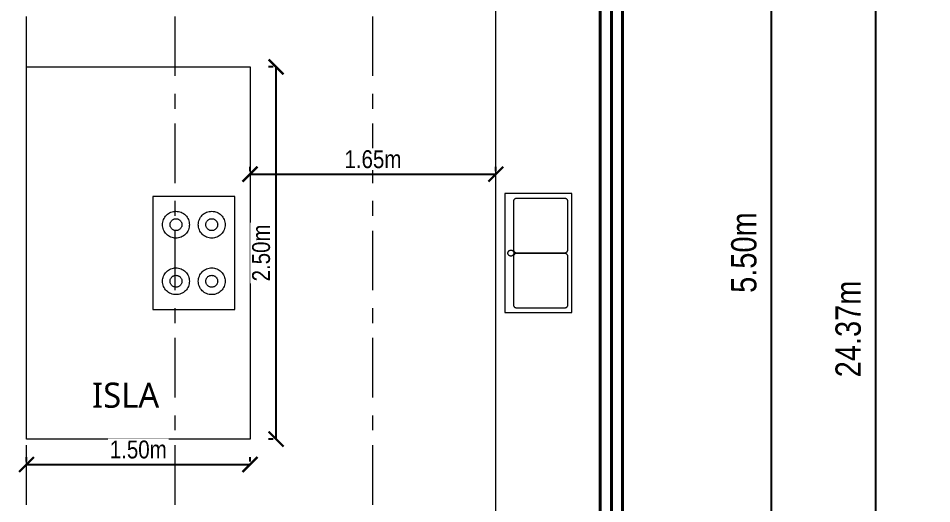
# Model space of a CAD drawing. Header units: metres. Extents: x 28.9 to 123.7, y -14.9 to 27.3.
# Drawn here: x 36.8 to 42.94, y 10.89 to 14.15 of the extents above; entities that cross this region are included whole.
import ezdxf

# ---------------------------------------------------------------- set-up
doc = ezdxf.new("R2010")
doc.units = ezdxf.units.M
doc.linetypes.add('EJE', pattern=[0.6, 0.4, -0.08, 0, -0.12])
doc.linetypes.add('VACIO', pattern=[0.36, 0.22, -0.14])
for name, color, linetype, lineweight in [('001_Muros', 7, 'Continuous', 40), ('002_EjesVerticales', 8, 'EJE', 9), ('004_Vacios', 7, 'VACIO', 18), ('006_Mobiliario', 6, 'Continuous', 18), ('007_Textos', 7, 'Continuous', 18), ('008_Cotas', 8, 'Continuous', 13)]:
    doc.layers.add(name, color=color, linetype=linetype, lineweight=lineweight)
doc.styles.add('OpenSans', font='OpenSans-Regular.ttf')
doc.styles.add('OpenSansCondensed-Light', font='OpenSansCondensed-Light.ttf')
doc.dimstyles.new('EZDXF', dxfattribs={"dimtxt": 0.25, "dimasz": 0.175, "dimexe": 0.375, "dimexo": 0.125, "dimgap": 0.1, "dimtad": 1, "dimzin": 4, "dimtxsty": 'OpenSansCondensed-Light', "dimblk": 'ARCHTICK', "dimcen": 2.5, "dimazin": 1, "dimtfac": 0.5, "dimtmove": 2, "dimatfit": 3})

# ---------------------------------------------------------------- blocks, each defined once
blk = doc.blocks.new('_ARCHTICK')
at = {"color": 0, "linetype": 'ByBlock', "const_width": 0.15}
blk.add_lwpolyline([(-0.5, -0.5), (0.5, 0.5)], dxfattribs=at)
blk = doc.blocks.new('*D13')
at = {"layer": '008_Cotas', "color": 0, "lineweight": -2, "transparency": 16777216}
for p, q in [((40.9854, 15.322), (42.2354, 15.322)), ((41.8604, 9.825), (41.8604, 15.322)), ((40.9854, 9.825), (42.2354, 9.825))]:
    blk.add_line(p, q, dxfattribs=at)
at = {"layer": 'Defpoints', "color": 0, "transparency": 16777216}
for p in [(40.8604, 15.322), (41.8604, 15.322), (40.8604, 9.825)]:
    blk.add_point(p, dxfattribs=at)
at = {"layer": '008_Cotas', "color": 0, "lineweight": -2, "transparency": 16777216, "xscale": 0.175, "yscale": 0.175, "zscale": 0.175}
for p, rotation in [((41.8604, 15.322), 90), ((41.8604, 9.825), 270)]:
    blk.add_blockref('_ARCHTICK', p, dxfattribs=dict(at, rotation=rotation))
at = {"layer": '008_Cotas', "color": 0, "transparency": 16777216, "insert": (41.6754, 12.5735), "char_height": 0.17, "attachment_point": 5, "rotation": 90, "style": 'OpenSansCondensed-Light', "bg_fill": 3, "box_fill_scale": 1.1, "bg_fill_color": 9, "bg_fill_true_color": 13158600, "bg_fill_transparency": 0}
blk.add_mtext('5.50m', dxfattribs=at)
blk = doc.blocks.new('*D155')
at = {"color": 0, "transparency": 16777216}
for p, q in [((40.9854, 24.246), (42.9354, 24.246)), ((42.5604, -0.125), (42.5604, 24.246)), ((40.9854, -0.125), (42.9354, -0.125))]:
    blk.add_line(p, q, dxfattribs=at)
at = {"layer": 'Defpoints', "transparency": 16777216}
for p in [(40.8604, 24.246), (40.8604, -0.125), (42.5604, -0.125)]:
    blk.add_point(p, dxfattribs=at)
at = {"layer": '008_Cotas', "color": 0, "transparency": 16777216, "xscale": 0.175, "yscale": 0.175}
for p, rotation in [((42.5604, 24.246), 90), ((42.5604, -0.125), 270)]:
    blk.add_blockref('_ARCHTICK', p, dxfattribs=dict(at, rotation=rotation))
at = {"layer": '008_Cotas', "color": 0, "transparency": 16777216, "insert": (42.3754, 12.0605), "char_height": 0.17, "attachment_point": 5, "rotation": 90, "style": 'OpenSansCondensed-Light', "bg_fill": 3, "box_fill_scale": 1.1, "bg_fill_color": 0, "bg_fill_transparency": 0}
blk.add_mtext('24.37m', dxfattribs=at)
blk = doc.blocks.new('MOB_ESTUFA_76x55')
at = {"color": 0, "lineweight": -2}
for points in [[(0.38, -0.275), (0.38, 0.275), (-0.38, 0.275), (-0.38, -0.275)], [(-0.1, 0.12), (-0.1004, 0.1112), (-0.1017, 0.1024), (-0.1039, 0.0939), (-0.1069, 0.0856), (-0.1106, 0.0776), (-0.1152, 0.07), (-0.1204, 0.0629), (-0.1264, 0.0564), (-0.1329, 0.0504), (-0.14, 0.0452), (-0.1476, 0.0406), (-0.1556, 0.0369), (-0.1639, 0.0339), (-0.1724, 0.0317), (-0.1812, 0.0304), (-0.19, 0.03), (-0.1988, 0.0304), (-0.2076, 0.0317), (-0.2161, 0.0339), (-0.2244, 0.0369), (-0.2324, 0.0406), (-0.24, 0.0452), (-0.2471, 0.0504), (-0.2536, 0.0564), (-0.2596, 0.0629), (-0.2648, 0.07), (-0.2694, 0.0776), (-0.2731, 0.0856), (-0.2761, 0.0939), (-0.2783, 0.1024), (-0.2796, 0.1112), (-0.28, 0.12), (-0.2796, 0.1288), (-0.2783, 0.1376), (-0.2761, 0.1461), (-0.2731, 0.1544), (-0.2694, 0.1624), (-0.2648, 0.17), (-0.2596, 0.1771), (-0.2536, 0.1836), (-0.2471, 0.1896), (-0.24, 0.1948), (-0.2324, 0.1994), (-0.2244, 0.2031), (-0.2161, 0.2061), (-0.2076, 0.2083), (-0.1988, 0.2096), (-0.19, 0.21), (-0.1812, 0.2096), (-0.1724, 0.2083), (-0.1639, 0.2061), (-0.1556, 0.2031), (-0.1476, 0.1994), (-0.14, 0.1948), (-0.1329, 0.1896), (-0.1264, 0.1836), (-0.1204, 0.1771), (-0.1152, 0.17), (-0.1106, 0.1624), (-0.1069, 0.1544), (-0.1039, 0.1461), (-0.1017, 0.1376), (-0.1004, 0.1288)], [(0.28, 0.12), (0.2796, 0.1112), (0.2783, 0.1024), (0.2761, 0.0939), (0.2731, 0.0856), (0.2694, 0.0776), (0.2648, 0.07), (0.2596, 0.0629), (0.2536, 0.0564), (0.2471, 0.0504), (0.24, 0.0452), (0.2324, 0.0406), (0.2244, 0.0369), (0.2161, 0.0339), (0.2076, 0.0317), (0.1988, 0.0304), (0.19, 0.03), (0.1812, 0.0304), (0.1724, 0.0317), (0.1639, 0.0339), (0.1556, 0.0369), (0.1476, 0.0406), (0.14, 0.0452), (0.1329, 0.0504), (0.1264, 0.0564), (0.1204, 0.0629), (0.1152, 0.07), (0.1106, 0.0776), (0.1069, 0.0856), (0.1039, 0.0939), (0.1017, 0.1024), (0.1004, 0.1112), (0.1, 0.12), (0.1004, 0.1288), (0.1017, 0.1376), (0.1039, 0.1461), (0.1069, 0.1544), (0.1106, 0.1624), (0.1152, 0.17), (0.1204, 0.1771), (0.1264, 0.1836), (0.1329, 0.1896), (0.14, 0.1948), (0.1476, 0.1994), (0.1556, 0.2031), (0.1639, 0.2061), (0.1724, 0.2083), (0.1812, 0.2096), (0.19, 0.21), (0.1988, 0.2096), (0.2076, 0.2083), (0.2161, 0.2061), (0.2244, 0.2031), (0.2324, 0.1994), (0.24, 0.1948), (0.2471, 0.1896), (0.2536, 0.1836), (0.2596, 0.1771), (0.2648, 0.17), (0.2694, 0.1624), (0.2731, 0.1544), (0.2761, 0.1461), (0.2783, 0.1376), (0.2796, 0.1288)], [(-0.15, 0.12), (-0.1502, 0.1161), (-0.1508, 0.1122), (-0.1517, 0.1084), (-0.153, 0.1047), (-0.1547, 0.1011), (-0.1567, 0.0978), (-0.1591, 0.0946), (-0.1617, 0.0917), (-0.1646, 0.0891), (-0.1678, 0.0867), (-0.1711, 0.0847), (-0.1747, 0.083), (-0.1784, 0.0817), (-0.1822, 0.0808), (-0.1861, 0.0802), (-0.19, 0.08), (-0.1939, 0.0802), (-0.1978, 0.0808), (-0.2016, 0.0817), (-0.2053, 0.083), (-0.2089, 0.0847), (-0.2122, 0.0867), (-0.2154, 0.0891), (-0.2183, 0.0917), (-0.2209, 0.0946), (-0.2233, 0.0978), (-0.2253, 0.1011), (-0.227, 0.1047), (-0.2283, 0.1084), (-0.2292, 0.1122), (-0.2298, 0.1161), (-0.23, 0.12), (-0.2298, 0.1239), (-0.2292, 0.1278), (-0.2283, 0.1316), (-0.227, 0.1353), (-0.2253, 0.1389), (-0.2233, 0.1422), (-0.2209, 0.1454), (-0.2183, 0.1483), (-0.2154, 0.1509), (-0.2122, 0.1533), (-0.2089, 0.1553), (-0.2053, 0.157), (-0.2016, 0.1583), (-0.1978, 0.1592), (-0.1939, 0.1598), (-0.19, 0.16), (-0.1861, 0.1598), (-0.1822, 0.1592), (-0.1784, 0.1583), (-0.1747, 0.157), (-0.1711, 0.1553), (-0.1678, 0.1533), (-0.1646, 0.1509), (-0.1617, 0.1483), (-0.1591, 0.1454), (-0.1567, 0.1422), (-0.1547, 0.1389), (-0.153, 0.1353), (-0.1517, 0.1316), (-0.1508, 0.1278), (-0.1502, 0.1239)], [(0.23, 0.12), (0.2298, 0.1161), (0.2292, 0.1122), (0.2283, 0.1084), (0.227, 0.1047), (0.2253, 0.1011), (0.2233, 0.0978), (0.2209, 0.0946), (0.2183, 0.0917), (0.2154, 0.0891), (0.2122, 0.0867), (0.2089, 0.0847), (0.2053, 0.083), (0.2016, 0.0817), (0.1978, 0.0808), (0.1939, 0.0802), (0.19, 0.08), (0.1861, 0.0802), (0.1822, 0.0808), (0.1784, 0.0817), (0.1747, 0.083), (0.1711, 0.0847), (0.1678, 0.0867), (0.1646, 0.0891), (0.1617, 0.0917), (0.1591, 0.0946), (0.1567, 0.0978), (0.1547, 0.1011), (0.153, 0.1047), (0.1517, 0.1084), (0.1508, 0.1122), (0.1502, 0.1161), (0.15, 0.12), (0.1502, 0.1239), (0.1508, 0.1278), (0.1517, 0.1316), (0.153, 0.1353), (0.1547, 0.1389), (0.1567, 0.1422), (0.1591, 0.1454), (0.1617, 0.1483), (0.1646, 0.1509), (0.1678, 0.1533), (0.1711, 0.1553), (0.1747, 0.157), (0.1784, 0.1583), (0.1822, 0.1592), (0.1861, 0.1598), (0.19, 0.16), (0.1939, 0.1598), (0.1978, 0.1592), (0.2016, 0.1583), (0.2053, 0.157), (0.2089, 0.1553), (0.2122, 0.1533), (0.2154, 0.1509), (0.2183, 0.1483), (0.2209, 0.1454), (0.2233, 0.1422), (0.2253, 0.1389), (0.227, 0.1353), (0.2283, 0.1316), (0.2292, 0.1278), (0.2298, 0.1239)], [(-0.1, -0.12), (-0.1004, -0.1288), (-0.1017, -0.1376), (-0.1039, -0.1461), (-0.1069, -0.1544), (-0.1106, -0.1624), (-0.1152, -0.17), (-0.1204, -0.1771), (-0.1264, -0.1836), (-0.1329, -0.1896), (-0.14, -0.1948), (-0.1476, -0.1994), (-0.1556, -0.2031), (-0.1639, -0.2061), (-0.1724, -0.2083), (-0.1812, -0.2096), (-0.19, -0.21), (-0.1988, -0.2096), (-0.2076, -0.2083), (-0.2161, -0.2061), (-0.2244, -0.2031), (-0.2324, -0.1994), (-0.24, -0.1948), (-0.2471, -0.1896), (-0.2536, -0.1836), (-0.2596, -0.1771), (-0.2648, -0.17), (-0.2694, -0.1624), (-0.2731, -0.1544), (-0.2761, -0.1461), (-0.2783, -0.1376), (-0.2796, -0.1288), (-0.28, -0.12), (-0.2796, -0.1112), (-0.2783, -0.1024), (-0.2761, -0.0939), (-0.2731, -0.0856), (-0.2694, -0.0776), (-0.2648, -0.07), (-0.2596, -0.0629), (-0.2536, -0.0564), (-0.2471, -0.0504), (-0.24, -0.0452), (-0.2324, -0.0406), (-0.2244, -0.0369), (-0.2161, -0.0339), (-0.2076, -0.0317), (-0.1988, -0.0304), (-0.19, -0.03), (-0.1812, -0.0304), (-0.1724, -0.0317), (-0.1639, -0.0339), (-0.1556, -0.0369), (-0.1476, -0.0406), (-0.14, -0.0452), (-0.1329, -0.0504), (-0.1264, -0.0564), (-0.1204, -0.0629), (-0.1152, -0.07), (-0.1106, -0.0776), (-0.1069, -0.0856), (-0.1039, -0.0939), (-0.1017, -0.1024), (-0.1004, -0.1112)], [(0.28, -0.12), (0.2796, -0.1288), (0.2783, -0.1376), (0.2761, -0.1461), (0.2731, -0.1544), (0.2694, -0.1624), (0.2648, -0.17), (0.2596, -0.1771), (0.2536, -0.1836), (0.2471, -0.1896), (0.24, -0.1948), (0.2324, -0.1994), (0.2244, -0.2031), (0.2161, -0.2061), (0.2076, -0.2083), (0.1988, -0.2096), (0.19, -0.21), (0.1812, -0.2096), (0.1724, -0.2083), (0.1639, -0.2061), (0.1556, -0.2031), (0.1476, -0.1994), (0.14, -0.1948), (0.1329, -0.1896), (0.1264, -0.1836), (0.1204, -0.1771), (0.1152, -0.17), (0.1106, -0.1624), (0.1069, -0.1544), (0.1039, -0.1461), (0.1017, -0.1376), (0.1004, -0.1288), (0.1, -0.12), (0.1004, -0.1112), (0.1017, -0.1024), (0.1039, -0.0939), (0.1069, -0.0856), (0.1106, -0.0776), (0.1152, -0.07), (0.1204, -0.0629), (0.1264, -0.0564), (0.1329, -0.0504), (0.14, -0.0452), (0.1476, -0.0406), (0.1556, -0.0369), (0.1639, -0.0339), (0.1724, -0.0317), (0.1812, -0.0304), (0.19, -0.03), (0.1988, -0.0304), (0.2076, -0.0317), (0.2161, -0.0339), (0.2244, -0.0369), (0.2324, -0.0406), (0.24, -0.0452), (0.2471, -0.0504), (0.2536, -0.0564), (0.2596, -0.0629), (0.2648, -0.07), (0.2694, -0.0776), (0.2731, -0.0856), (0.2761, -0.0939), (0.2783, -0.1024), (0.2796, -0.1112)], [(-0.15, -0.12), (-0.1502, -0.1239), (-0.1508, -0.1278), (-0.1517, -0.1316), (-0.153, -0.1353), (-0.1547, -0.1389), (-0.1567, -0.1422), (-0.1591, -0.1454), (-0.1617, -0.1483), (-0.1646, -0.1509), (-0.1678, -0.1533), (-0.1711, -0.1553), (-0.1747, -0.157), (-0.1784, -0.1583), (-0.1822, -0.1592), (-0.1861, -0.1598), (-0.19, -0.16), (-0.1939, -0.1598), (-0.1978, -0.1592), (-0.2016, -0.1583), (-0.2053, -0.157), (-0.2089, -0.1553), (-0.2122, -0.1533), (-0.2154, -0.1509), (-0.2183, -0.1483), (-0.2209, -0.1454), (-0.2233, -0.1422), (-0.2253, -0.1389), (-0.227, -0.1353), (-0.2283, -0.1316), (-0.2292, -0.1278), (-0.2298, -0.1239), (-0.23, -0.12), (-0.2298, -0.1161), (-0.2292, -0.1122), (-0.2283, -0.1084), (-0.227, -0.1047), (-0.2253, -0.1011), (-0.2233, -0.0978), (-0.2209, -0.0946), (-0.2183, -0.0917), (-0.2154, -0.0891), (-0.2122, -0.0867), (-0.2089, -0.0847), (-0.2053, -0.083), (-0.2016, -0.0817), (-0.1978, -0.0808), (-0.1939, -0.0802), (-0.19, -0.08), (-0.1861, -0.0802), (-0.1822, -0.0808), (-0.1784, -0.0817), (-0.1747, -0.083), (-0.1711, -0.0847), (-0.1678, -0.0867), (-0.1646, -0.0891), (-0.1617, -0.0917), (-0.1591, -0.0946), (-0.1567, -0.0978), (-0.1547, -0.1011), (-0.153, -0.1047), (-0.1517, -0.1084), (-0.1508, -0.1122), (-0.1502, -0.1161)], [(0.23, -0.12), (0.2298, -0.1239), (0.2292, -0.1278), (0.2283, -0.1316), (0.227, -0.1353), (0.2253, -0.1389), (0.2233, -0.1422), (0.2209, -0.1454), (0.2183, -0.1483), (0.2154, -0.1509), (0.2122, -0.1533), (0.2089, -0.1553), (0.2053, -0.157), (0.2016, -0.1583), (0.1978, -0.1592), (0.1939, -0.1598), (0.19, -0.16), (0.1861, -0.1598), (0.1822, -0.1592), (0.1784, -0.1583), (0.1747, -0.157), (0.1711, -0.1553), (0.1678, -0.1533), (0.1646, -0.1509), (0.1617, -0.1483), (0.1591, -0.1454), (0.1567, -0.1422), (0.1547, -0.1389), (0.153, -0.1353), (0.1517, -0.1316), (0.1508, -0.1278), (0.1502, -0.1239), (0.15, -0.12), (0.1502, -0.1161), (0.1508, -0.1122), (0.1517, -0.1084), (0.153, -0.1047), (0.1547, -0.1011), (0.1567, -0.0978), (0.1591, -0.0946), (0.1617, -0.0917), (0.1646, -0.0891), (0.1678, -0.0867), (0.1711, -0.0847), (0.1747, -0.083), (0.1784, -0.0817), (0.1822, -0.0808), (0.1861, -0.0802), (0.19, -0.08), (0.1939, -0.0802), (0.1978, -0.0808), (0.2016, -0.0817), (0.2053, -0.083), (0.2089, -0.0847), (0.2122, -0.0867), (0.2154, -0.0891), (0.2183, -0.0917), (0.2209, -0.0946), (0.2233, -0.0978), (0.2253, -0.1011), (0.227, -0.1047), (0.2283, -0.1084), (0.2292, -0.1122), (0.2298, -0.1161)]]:
    blk.add_lwpolyline(points, close=True, dxfattribs=at)
blk = doc.blocks.new('MOB_TARJA_80x45')
at = {"color": 0, "lineweight": -2}
for points in [[(0.4, -0.225), (0.4, 0.225), (-0.4, 0.225), (-0.4, -0.225)], [(0.02, 0.185), (0.0199, 0.183), (0.0196, 0.1811), (0.0191, 0.1792), (0.0185, 0.1773), (0.0176, 0.1756), (0.0166, 0.1739), (0.0155, 0.1723), (0.0141, 0.1709), (0.0127, 0.1695), (0.0111, 0.1684), (0.0094, 0.1674), (0.0077, 0.1665), (0.0058, 0.1659), (0.0039, 0.1654), (0.002, 0.1651), (0, 0.165), (-0.002, 0.1651), (-0.0039, 0.1654), (-0.0058, 0.1659), (-0.0077, 0.1665), (-0.0094, 0.1674), (-0.0111, 0.1684), (-0.0127, 0.1695), (-0.0141, 0.1709), (-0.0155, 0.1723), (-0.0166, 0.1739), (-0.0176, 0.1756), (-0.0185, 0.1773), (-0.0191, 0.1792), (-0.0196, 0.1811), (-0.0199, 0.183), (-0.02, 0.185), (-0.0199, 0.187), (-0.0196, 0.1889), (-0.0191, 0.1908), (-0.0185, 0.1927), (-0.0176, 0.1944), (-0.0166, 0.1961), (-0.0155, 0.1977), (-0.0141, 0.1991), (-0.0127, 0.2005), (-0.0111, 0.2016), (-0.0094, 0.2026), (-0.0077, 0.2035), (-0.0058, 0.2041), (-0.0039, 0.2046), (-0.002, 0.2049), (0, 0.205), (0.002, 0.2049), (0.0039, 0.2046), (0.0058, 0.2041), (0.0077, 0.2035), (0.0094, 0.2026), (0.0111, 0.2016), (0.0127, 0.2005), (0.0141, 0.1991), (0.0155, 0.1977), (0.0166, 0.1961), (0.0176, 0.1944), (0.0185, 0.1927), (0.0191, 0.1908), (0.0196, 0.1889), (0.0199, 0.187)], [(-0.02, -0.195), (-0.35, -0.195), (-0.352, -0.1949), (-0.3539, -0.1946), (-0.3558, -0.1941), (-0.3577, -0.1935), (-0.3594, -0.1926), (-0.3611, -0.1916), (-0.3627, -0.1905), (-0.3641, -0.1891), (-0.3655, -0.1877), (-0.3666, -0.1861), (-0.3676, -0.1844), (-0.3685, -0.1827), (-0.3691, -0.1808), (-0.3696, -0.1789), (-0.3699, -0.177), (-0.37, -0.175), (-0.37, 0.145), (-0.3699, 0.147), (-0.3696, 0.1489), (-0.3691, 0.1508), (-0.3685, 0.1527), (-0.3676, 0.1544), (-0.3666, 0.1561), (-0.3655, 0.1577), (-0.3641, 0.1591), (-0.3627, 0.1605), (-0.3611, 0.1616), (-0.3594, 0.1626), (-0.3577, 0.1635), (-0.3558, 0.1641), (-0.3539, 0.1646), (-0.352, 0.1649), (-0.35, 0.165), (-0.02, 0.165), (-0.018, 0.1649), (-0.0161, 0.1646), (-0.0142, 0.1641), (-0.0123, 0.1635), (-0.0106, 0.1626), (-0.0089, 0.1616), (-0.0073, 0.1605), (-0.0059, 0.1591), (-0.0045, 0.1577), (-0.0034, 0.1561), (-0.0024, 0.1544), (-0.0015, 0.1527), (-0.0009, 0.1508), (-0.0004, 0.1489), (-0.0001, 0.147), (0, 0.145), (0, -0.175), (-0.0001, -0.177), (-0.0004, -0.1789), (-0.0009, -0.1808), (-0.0015, -0.1827), (-0.0024, -0.1844), (-0.0034, -0.1861), (-0.0045, -0.1877), (-0.0059, -0.1891), (-0.0073, -0.1905), (-0.0089, -0.1916), (-0.0106, -0.1926), (-0.0123, -0.1935), (-0.0142, -0.1941), (-0.0161, -0.1946), (-0.018, -0.1949)], [(0.35, -0.195), (0.02, -0.195), (0.018, -0.1949), (0.0161, -0.1946), (0.0142, -0.1941), (0.0123, -0.1935), (0.0106, -0.1926), (0.0089, -0.1916), (0.0073, -0.1905), (0.0059, -0.1891), (0.0045, -0.1877), (0.0034, -0.1861), (0.0024, -0.1844), (0.0015, -0.1827), (0.0009, -0.1808), (0.0004, -0.1789), (0.0001, -0.177), (0, -0.175), (0, 0.145), (0.0001, 0.147), (0.0004, 0.1489), (0.0009, 0.1508), (0.0015, 0.1527), (0.0024, 0.1544), (0.0034, 0.1561), (0.0045, 0.1577), (0.0059, 0.1591), (0.0073, 0.1605), (0.0089, 0.1616), (0.0106, 0.1626), (0.0123, 0.1635), (0.0142, 0.1641), (0.0161, 0.1646), (0.018, 0.1649), (0.02, 0.165), (0.35, 0.165), (0.352, 0.1649), (0.3539, 0.1646), (0.3558, 0.1641), (0.3577, 0.1635), (0.3594, 0.1626), (0.3611, 0.1616), (0.3627, 0.1605), (0.3641, 0.1591), (0.3655, 0.1577), (0.3666, 0.1561), (0.3676, 0.1544), (0.3685, 0.1527), (0.3691, 0.1508), (0.3696, 0.1489), (0.3699, 0.147), (0.37, 0.145), (0.37, -0.175), (0.3699, -0.177), (0.3696, -0.1789), (0.3691, -0.1808), (0.3685, -0.1827), (0.3676, -0.1844), (0.3666, -0.1861), (0.3655, -0.1877), (0.3641, -0.1891), (0.3627, -0.1905), (0.3611, -0.1916), (0.3594, -0.1926), (0.3577, -0.1935), (0.3558, -0.1941), (0.3539, -0.1946), (0.352, -0.1949)]]:
    blk.add_lwpolyline(points, close=True, dxfattribs=at)
blk = doc.blocks.new('*D121')
at = {"color": 0, "transparency": 16777216}
for p, q in [((36.86, 11.17), (36.86, 11.2)), ((38.36, 11.17), (38.36, 11.2)), ((36.86, 11.15), (38.36, 11.15))]:
    blk.add_line(p, q, dxfattribs=at)
at = {"layer": 'Defpoints', "transparency": 16777216}
for p in [(36.86, 11.15), (36.86, 11.15), (38.36, 11.15)]:
    blk.add_point(p, dxfattribs=at)
at = {"layer": '008_Cotas', "color": 0, "transparency": 16777216, "xscale": 0.1, "yscale": 0.1, "rotation": 180}
blk.add_blockref('_ARCHTICK', (36.86, 11.15), dxfattribs=at)
at = {"layer": '008_Cotas', "color": 0, "transparency": 16777216, "xscale": 0.1, "yscale": 0.1}
blk.add_blockref('_ARCHTICK', (38.36, 11.15), dxfattribs=at)
at = {"layer": '008_Cotas', "color": 0, "transparency": 16777216, "insert": (37.61, 11.25), "char_height": 0.12, "attachment_point": 5, "style": 'OpenSansCondensed-Light', "bg_fill": 3, "box_fill_scale": 1.1, "bg_fill_color": 0, "bg_fill_transparency": 0}
blk.add_mtext('1.50m', dxfattribs=at)
blk = doc.blocks.new('*D122')
at = {"color": 0, "transparency": 16777216}
for p, q in [((38.36, 13.12), (38.36, 13.15)), ((40.01, 13.12), (40.01, 13.15)), ((38.36, 13.1), (40.01, 13.1))]:
    blk.add_line(p, q, dxfattribs=at)
at = {"layer": 'Defpoints', "transparency": 16777216}
for p in [(38.36, 13.1), (38.36, 13.1), (40.01, 13.1)]:
    blk.add_point(p, dxfattribs=at)
at = {"layer": '008_Cotas', "color": 0, "transparency": 16777216, "xscale": 0.1, "yscale": 0.1, "rotation": 180}
blk.add_blockref('_ARCHTICK', (38.36, 13.1), dxfattribs=at)
at = {"layer": '008_Cotas', "color": 0, "transparency": 16777216, "xscale": 0.1, "yscale": 0.1}
blk.add_blockref('_ARCHTICK', (40.01, 13.1), dxfattribs=at)
at = {"layer": '008_Cotas', "color": 0, "transparency": 16777216, "insert": (39.185, 13.2), "char_height": 0.12, "attachment_point": 5, "style": 'OpenSansCondensed-Light', "bg_fill": 3, "box_fill_scale": 1.1, "bg_fill_color": 0, "bg_fill_transparency": 0}
blk.add_mtext('1.65m', dxfattribs=at)
blk = doc.blocks.new('*D123')
at = {"color": 0, "transparency": 16777216}
for p, q in [((38.515, 13.821), (38.485, 13.821)), ((38.535, 11.321), (38.535, 13.821)), ((38.515, 11.321), (38.485, 11.321))]:
    blk.add_line(p, q, dxfattribs=at)
at = {"layer": 'Defpoints', "transparency": 16777216}
for p in [(38.535, 13.821), (38.535, 11.321), (38.535, 11.321)]:
    blk.add_point(p, dxfattribs=at)
at = {"layer": '008_Cotas', "color": 0, "transparency": 16777216, "xscale": 0.1, "yscale": 0.1}
for p, rotation in [((38.535, 13.821), 90), ((38.535, 11.321), 270)]:
    blk.add_blockref('_ARCHTICK', p, dxfattribs=dict(at, rotation=rotation))
at = {"layer": '008_Cotas', "color": 0, "transparency": 16777216, "insert": (38.435, 12.571), "char_height": 0.12, "attachment_point": 5, "rotation": 90, "style": 'OpenSansCondensed-Light', "bg_fill": 3, "box_fill_scale": 1.1, "bg_fill_color": 0, "bg_fill_transparency": 0}
blk.add_mtext('2.50m', dxfattribs=at)

msp = doc.modelspace()

# ---------------------------------------------------------------- linework, layer by layer
at = {"layer": '001_Muros'}
for p, q in [((40.8604, -0.2), (40.8604, 24.3208)), ((40.7854, -0.2), (40.7854, 24.2458)), ((40.7104, 9.9), (40.7104, 15.2458))]:
    msp.add_line(p, q, dxfattribs=at)
at = {"layer": '002_EjesVerticales'}
for p, q in [((36.8604, -2.8), (36.8604, 26.921)), ((37.8584, -2.8), (37.8584, 26.921)), ((40.7854, -2.8), (40.7854, 26.921))]:
    msp.add_line(p, q, dxfattribs=at)
at = {"layer": '002_EjesVerticales', "color": 18, "true_color": 0x000000}
msp.add_line((39.185, -2.8), (39.185, 26.921), dxfattribs=at)
at = {"layer": '004_Vacios', "color": 252, "true_color": 0x939598}
msp.add_line((36.8604, 11.3208), (36.8604, 11.8208), dxfattribs=at)
at = {"layer": '006_Mobiliario'}
for points in [[(40.7104, 9.9), (40.0104, 9.9), (40.0104, 14.6208), (36.8604, 14.6208), (36.8604, 15.2458)], [(36.8604, 13.8208), (36.8604, 13.8208), (36.8604, 13.8208), (38.3604, 13.8208), (38.3604, 11.3208), (36.8604, 11.3208), (36.8604, 13.8208)]]:
    msp.add_lwpolyline(points, dxfattribs=at)

# ---------------------------------------------------------------- block references
for name, p, rotation in [('MOB_ESTUFA_76x55', (37.9831, 12.5708), 270), ('MOB_TARJA_80x45', (40.2958, 12.57), 90)]:
    msp.add_blockref(name, p, dxfattribs=dict(at, rotation=rotation))

# ---------------------------------------------------------------- texts
at = {"layer": '007_Textos', "insert": (37.3, 11.7), "char_height": 0.16882, "attachment_point": 1, "style": 'OpenSans'}
msp.add_mtext_dynamic_manual_height_columns('ISLA', width=0.049638, gutter_width=0.8441, heights=[0], dxfattribs=at)

# ---------------------------------------------------------------- next in the draw order: dimensions: what is measured, and where the dimension line sits
at = {"layer": '008_Cotas'}
dim = msp.add_linear_dim(base=(41.8604, 15.322), p1=(40.8604, 9.825), p2=(40.8604, 15.322), angle=90, dimstyle='EZDXF', override={"dimtxt": 0.17, "dimzin": 0, "dimdsep": 46, "dimpost": '<>m', "dimtix": 1, "dimfxl": 1, "dimtfill": 1}, dxfattribs=at)
dim.commit()
dim.dimension.update_dxf_attribs({"geometry": '*D13', "text_midpoint": (41.6754, 12.5735)})
for base, p1, p2, picture, middle in [((38.36, 13.1), (38.36, 13.1), (40.01, 13.1), '*D122', (39.185, 13.2)), ((36.86, 11.15), (36.86, 11.15), (38.36, 11.15), '*D121', (37.61, 11.25))]:
    dim = msp.add_linear_dim(base=base, p1=p1, p2=p2, dimstyle='EZDXF', override={"dimtxt": 0.12, "dimasz": 0.1, "dimexe": 0.05, "dimexo": 0.02, "dimgap": 0.04, "dimrnd": 0.001, "dimzin": 0, "dimdsep": 46, "dimpost": '<>m', "dimtix": 1, "dimtfill": 1}, dxfattribs=at)
    dim.commit()
    dim.dimension.update_dxf_attribs({"geometry": picture, "text_midpoint": middle})

# ---------------------------------------------------------------- next in the draw order: dimensions: what is measured, and where the dimension line sits
for base, p1, p2, override, picture, middle in [((42.5604, -0.125), (40.8604, -0.125), (40.8604, 24.246), {"dimtxt": 0.17, "dimdec": 2, "dimrnd": 0.001, "dimzin": 0, "dimdsep": 46, "dimpost": '<>m', "dimtix": 1, "dimfxl": 1, "dimtfill": 1}, '*D155', (42.3754, 12.1105)), ((38.535, 11.321), (38.535, 11.321), (38.535, 13.821), {"dimtxt": 0.12, "dimasz": 0.1, "dimexe": 0.05, "dimexo": 0.02, "dimgap": 0.04, "dimrnd": 0.001, "dimzin": 0, "dimdsep": 46, "dimpost": '<>m', "dimtix": 1, "dimtfill": 1}, '*D123', (38.435, 12.571))]:
    dim = msp.add_linear_dim(base=base, p1=p1, p2=p2, angle=90, dimstyle='EZDXF', override=override, dxfattribs=at)
    dim.commit()
    dim.dimension.update_dxf_attribs({"geometry": picture, "text_midpoint": middle})

doc.saveas('drawing.dxf')
